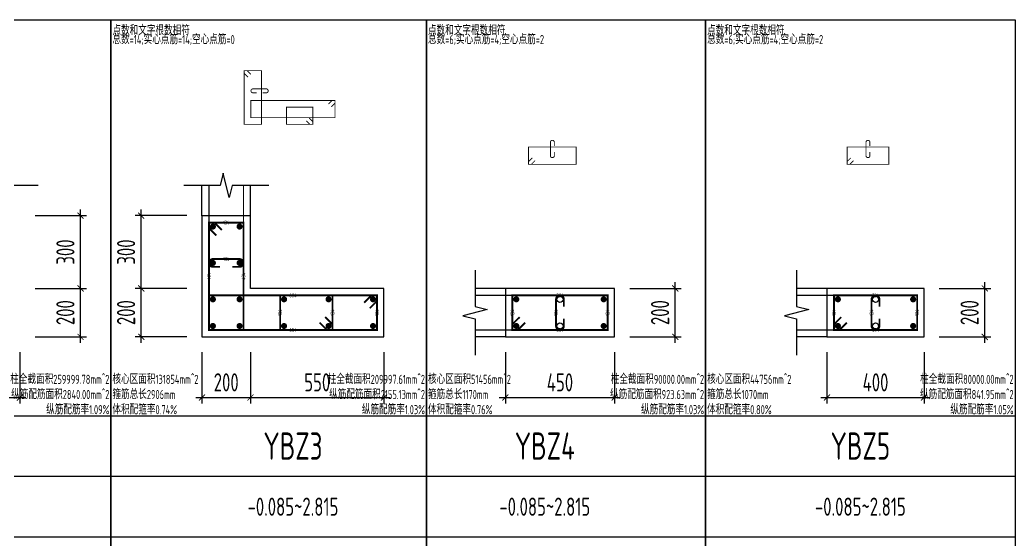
# Model space of a CAD drawing. Extents: x -668857 to 154266, y -275694 to 291306.
# Drawn here: x -340085 to -323685, y 111219 to 119800 of the extents above; entities that cross this region are included whole.
import ezdxf
from ezdxf.enums import TextEntityAlignment as Align

# ---------------------------------------------------------------- set-up
doc = ezdxf.new("R2010")
doc.units = 0
doc.header["$LTSCALE"] = 1000
doc.layers.get('0').update_dxf_attribs({"linetype": 'CONTINUOUS'})
doc.layers.get('DEFPOINTS').update_dxf_attribs({"linetype": 'CONTINUOUS'})
for name, color, linetype in [('COLU_DE_DIM', 3, 'CONTINUOUS'), ('COLU_DE_TH', 7, 'CONTINUOUS'), ('LINK', 6, 'CONTINUOUS'), ('LINK-INDEX', 6, 'CONTINUOUS'), ('REIN', 6, 'CONTINUOUS'), ('TAB', 7, 'CONTINUOUS'), ('TAB_TEXT', 7, 'CONTINUOUS'), ('THIN', 7, 'CONTINUOUS'), ('箍筋长度', 3, 'CONTINUOUS'), ('配箍校核', 34, 'CONTINUOUS')]:
    doc.layers.add(name, color=color, linetype=linetype)
doc.styles.add('BW_Rein', font='Tssdeng.shx', dxfattribs={"width": 0.7, "bigfont": 'hztxt.shx'})
doc.styles.add('TSSD_DIMENSION', font='Tssdeng.shx', dxfattribs={"width": 0.7, "bigfont": 'tssdchn.shx'})
doc.styles.add('TSSD_REIN', font='tssdeng.shx', dxfattribs={"width": 0.7, "height": 300, "bigfont": 'tssdchn.shx'})
doc.dimstyles.new('TSSD_25_100', dxfattribs={"dimtxt": 300, "dimasz": 100, "dimexe": 100, "dimexo": 250, "dimgap": 100, "dimtad": 1, "dimdec": 0, "dimlfac": 0.25, "dimzin": 0, "dimdsep": 46, "dimtxsty": 'TSSD_DIMENSION', "dimblk": 'ARCHTICK', "dimcen": 0, "dimdle": 100, "dimclrt": 7, "dimadec": 0, "dimazin": 0, "dimtfac": 1, "dimtdec": 0, "dimtix": 1, "dimtmove": 2, "dimatfit": 3, "dimldrblk": 'ARCHTICK', "dimfxl": 0, "dimtolj": 1, "dimtzin": 0, "dimarcsym": 0})

# ---------------------------------------------------------------- blocks, each defined once
blk = doc.blocks.new('_ArchTick')
at = {"color": 0, "linetype": 'ByBlock', "const_width": 0.15}
blk.add_lwpolyline([(-0.5, -0.5), (0.5, 0.5)], dxfattribs=at)
blk = doc.blocks.new('*D1224')
at = {"layer": 'COLU_DE_DIM', "color": 0, "lineweight": -2}
for p, q in [((-332085, 114321), (-332085, 113471)), ((-330285, 114321), (-330285, 113471)), ((-332185, 113571), (-330185, 113571))]:
    blk.add_line(p, q, dxfattribs=at)
at = {"layer": 'DEFPOINTS', "color": 0}
for p in [(-332085, 114571), (-330285, 114571), (-330285, 113571)]:
    blk.add_point(p, dxfattribs=at)
at = {"layer": 'COLU_DE_DIM', "color": 0, "lineweight": -2, "xscale": 100, "yscale": 100, "zscale": 100, "rotation": 180}
blk.add_blockref('_ArchTick', (-332085, 113571), dxfattribs=at)
at = {"layer": 'COLU_DE_DIM', "color": 0, "lineweight": -2, "xscale": 100, "yscale": 100, "zscale": 100}
blk.add_blockref('_ArchTick', (-330285, 113571), dxfattribs=at)
at = {"layer": 'COLU_DE_DIM', "color": 7, "insert": (-331185, 113821), "char_height": 300, "attachment_point": 5, "style": 'TSSD_DIMENSION'}
blk.add_mtext('\\A1;450', dxfattribs=at)
blk = doc.blocks.new('*D1225')
at = {"layer": 'COLU_DE_DIM', "color": 0, "lineweight": -2}
for p, q in [((-329285, 114471), (-329285, 115471)), ((-330035, 115371), (-329185, 115371)), ((-330035, 114571), (-329185, 114571))]:
    blk.add_line(p, q, dxfattribs=at)
at = {"layer": 'DEFPOINTS', "color": 0}
for p in [(-330285, 115371), (-329285, 115371), (-330285, 114571)]:
    blk.add_point(p, dxfattribs=at)
at = {"layer": 'COLU_DE_DIM', "color": 0, "lineweight": -2, "xscale": 100, "yscale": 100, "zscale": 100}
for p, rotation in [((-329285, 115371), 90), ((-329285, 114571), 270)]:
    blk.add_blockref('_ArchTick', p, dxfattribs=dict(at, rotation=rotation))
at = {"layer": 'COLU_DE_DIM', "color": 7, "insert": (-329535, 114971), "char_height": 300, "attachment_point": 5, "rotation": 90, "style": 'TSSD_DIMENSION'}
blk.add_mtext('\\A1;200', dxfattribs=at)
blk = doc.blocks.new('*D1226')
at = {"layer": 'COLU_DE_DIM', "color": 0, "lineweight": -2}
for p, q in [((-326785, 114321), (-326785, 113471)), ((-325185, 114321), (-325185, 113471)), ((-326885, 113571), (-325085, 113571))]:
    blk.add_line(p, q, dxfattribs=at)
at = {"layer": 'DEFPOINTS', "color": 0}
for p in [(-326785, 114571), (-325185, 114571), (-325185, 113571)]:
    blk.add_point(p, dxfattribs=at)
at = {"layer": 'COLU_DE_DIM', "color": 0, "lineweight": -2, "xscale": 100, "yscale": 100, "zscale": 100, "rotation": 180}
blk.add_blockref('_ArchTick', (-326785, 113571), dxfattribs=at)
at = {"layer": 'COLU_DE_DIM', "color": 0, "lineweight": -2, "xscale": 100, "yscale": 100, "zscale": 100}
blk.add_blockref('_ArchTick', (-325185, 113571), dxfattribs=at)
at = {"layer": 'COLU_DE_DIM', "color": 7, "insert": (-325985, 113821), "char_height": 300, "attachment_point": 5, "style": 'TSSD_DIMENSION'}
blk.add_mtext('\\A1;400', dxfattribs=at)
blk = doc.blocks.new('*D1227')
at = {"layer": 'COLU_DE_DIM', "color": 0, "lineweight": -2}
for p, q in [((-324185, 114471), (-324185, 115471)), ((-324935, 115371), (-324085, 115371)), ((-324935, 114571), (-324085, 114571))]:
    blk.add_line(p, q, dxfattribs=at)
at = {"layer": 'DEFPOINTS', "color": 0}
for p in [(-325185, 115371), (-324185, 115371), (-325185, 114571)]:
    blk.add_point(p, dxfattribs=at)
at = {"layer": 'COLU_DE_DIM', "color": 0, "lineweight": -2, "xscale": 100, "yscale": 100, "zscale": 100}
for p, rotation in [((-324185, 115371), 90), ((-324185, 114571), 270)]:
    blk.add_blockref('_ArchTick', p, dxfattribs=dict(at, rotation=rotation))
at = {"layer": 'COLU_DE_DIM', "color": 7, "insert": (-324435, 114971), "char_height": 300, "attachment_point": 5, "rotation": 90, "style": 'TSSD_DIMENSION'}
blk.add_mtext('\\A1;200', dxfattribs=at)
blk = doc.blocks.new('*D1229')
at = {"layer": 'COLU_DE_DIM', "color": 0, "lineweight": -2}
for p, q in [((-340885, 114321), (-340885, 113471)), ((-340085, 114321), (-340085, 113471)), ((-340985, 113571), (-339985, 113571))]:
    blk.add_line(p, q, dxfattribs=at)
at = {"layer": 'DEFPOINTS', "color": 0}
for p in [(-340885, 114571), (-340085, 114571), (-340085, 113571)]:
    blk.add_point(p, dxfattribs=at)
at = {"layer": 'COLU_DE_DIM', "color": 0, "lineweight": -2, "xscale": 100, "yscale": 100, "zscale": 100, "rotation": 180}
blk.add_blockref('_ArchTick', (-340885, 113571), dxfattribs=at)
at = {"layer": 'COLU_DE_DIM', "color": 0, "lineweight": -2, "xscale": 100, "yscale": 100, "zscale": 100}
blk.add_blockref('_ArchTick', (-340085, 113571), dxfattribs=at)
at = {"layer": 'COLU_DE_DIM', "color": 7, "insert": (-340485, 113821), "char_height": 300, "attachment_point": 5, "style": 'TSSD_DIMENSION'}
blk.add_mtext('\\A1;200', dxfattribs=at)
blk = doc.blocks.new('*D1230')
at = {"layer": 'COLU_DE_DIM', "color": 0, "lineweight": -2}
for p, q in [((-339085, 114471), (-339085, 115471)), ((-339835, 115371), (-338985, 115371)), ((-339835, 114571), (-338985, 114571))]:
    blk.add_line(p, q, dxfattribs=at)
at = {"layer": 'DEFPOINTS', "color": 0}
for p in [(-340085, 115371), (-339085, 115371), (-340085, 114571)]:
    blk.add_point(p, dxfattribs=at)
at = {"layer": 'COLU_DE_DIM', "color": 0, "lineweight": -2, "xscale": 100, "yscale": 100, "zscale": 100}
for p, rotation in [((-339085, 115371), 90), ((-339085, 114571), 270)]:
    blk.add_blockref('_ArchTick', p, dxfattribs=dict(at, rotation=rotation))
at = {"layer": 'COLU_DE_DIM', "color": 7, "insert": (-339335, 114971), "char_height": 300, "attachment_point": 5, "rotation": 90, "style": 'TSSD_DIMENSION'}
blk.add_mtext('\\A1;200', dxfattribs=at)
blk = doc.blocks.new('*D1231')
at = {"layer": 'COLU_DE_DIM', "color": 0, "lineweight": -2}
for p, q in [((-339085, 115271), (-339085, 116671)), ((-339835, 116571), (-338985, 116571)), ((-339835, 115371), (-338985, 115371))]:
    blk.add_line(p, q, dxfattribs=at)
at = {"layer": 'DEFPOINTS', "color": 0}
for p in [(-340085, 116571), (-339085, 116571), (-340085, 115371)]:
    blk.add_point(p, dxfattribs=at)
at = {"layer": 'COLU_DE_DIM', "color": 0, "lineweight": -2, "xscale": 100, "yscale": 100, "zscale": 100}
for p, rotation in [((-339085, 116571), 90), ((-339085, 115371), 270)]:
    blk.add_blockref('_ArchTick', p, dxfattribs=dict(at, rotation=rotation))
at = {"layer": 'COLU_DE_DIM', "color": 7, "insert": (-339335, 115971), "char_height": 300, "attachment_point": 5, "rotation": 90, "style": 'TSSD_DIMENSION'}
blk.add_mtext('\\A1;300', dxfattribs=at)
blk = doc.blocks.new('*D1232')
at = {"layer": 'COLU_DE_DIM', "color": 0, "lineweight": -2}
for p, q in [((-337085, 114321), (-337085, 113471)), ((-336285, 114321), (-336285, 113471)), ((-337185, 113571), (-336185, 113571))]:
    blk.add_line(p, q, dxfattribs=at)
at = {"layer": 'DEFPOINTS', "color": 0}
for p in [(-337085, 114571), (-336285, 114571), (-336285, 113571)]:
    blk.add_point(p, dxfattribs=at)
at = {"layer": 'COLU_DE_DIM', "color": 0, "lineweight": -2, "xscale": 100, "yscale": 100, "zscale": 100, "rotation": 180}
blk.add_blockref('_ArchTick', (-337085, 113571), dxfattribs=at)
at = {"layer": 'COLU_DE_DIM', "color": 0, "lineweight": -2, "xscale": 100, "yscale": 100, "zscale": 100}
blk.add_blockref('_ArchTick', (-336285, 113571), dxfattribs=at)
at = {"layer": 'COLU_DE_DIM', "color": 7, "insert": (-336685, 113821), "char_height": 300, "attachment_point": 5, "style": 'TSSD_DIMENSION'}
blk.add_mtext('\\A1;200', dxfattribs=at)
blk = doc.blocks.new('*D1233')
at = {"layer": 'COLU_DE_DIM', "color": 0, "lineweight": -2}
for p, q in [((-336285, 114321), (-336285, 113471)), ((-334085, 114321), (-334085, 113471)), ((-336385, 113571), (-333985, 113571))]:
    blk.add_line(p, q, dxfattribs=at)
at = {"layer": 'DEFPOINTS', "color": 0}
for p in [(-336285, 114571), (-334085, 114571), (-334085, 113571)]:
    blk.add_point(p, dxfattribs=at)
at = {"layer": 'COLU_DE_DIM', "color": 0, "lineweight": -2, "xscale": 100, "yscale": 100, "zscale": 100, "rotation": 180}
blk.add_blockref('_ArchTick', (-336285, 113571), dxfattribs=at)
at = {"layer": 'COLU_DE_DIM', "color": 0, "lineweight": -2, "xscale": 100, "yscale": 100, "zscale": 100}
blk.add_blockref('_ArchTick', (-334085, 113571), dxfattribs=at)
at = {"layer": 'COLU_DE_DIM', "color": 7, "insert": (-335185, 113821), "char_height": 300, "attachment_point": 5, "style": 'TSSD_DIMENSION'}
blk.add_mtext('\\A1;550', dxfattribs=at)
blk = doc.blocks.new('*D1234')
at = {"layer": 'COLU_DE_DIM', "color": 0, "lineweight": -2}
for p, q in [((-338085, 114471), (-338085, 115471)), ((-337335, 115371), (-338185, 115371)), ((-337335, 114571), (-338185, 114571))]:
    blk.add_line(p, q, dxfattribs=at)
at = {"layer": 'DEFPOINTS', "color": 0}
for p in [(-338085, 115371), (-337085, 115371), (-337085, 114571)]:
    blk.add_point(p, dxfattribs=at)
at = {"layer": 'COLU_DE_DIM', "color": 0, "lineweight": -2, "xscale": 100, "yscale": 100, "zscale": 100}
for p, rotation in [((-338085, 115371), 90), ((-338085, 114571), 270)]:
    blk.add_blockref('_ArchTick', p, dxfattribs=dict(at, rotation=rotation))
at = {"layer": 'COLU_DE_DIM', "color": 7, "insert": (-338335, 114971), "char_height": 300, "attachment_point": 5, "rotation": 90, "style": 'TSSD_DIMENSION'}
blk.add_mtext('\\A1;200', dxfattribs=at)
blk = doc.blocks.new('*D1235')
at = {"layer": 'COLU_DE_DIM', "color": 0, "lineweight": -2}
for p, q in [((-338085, 115271), (-338085, 116671)), ((-337335, 116571), (-338185, 116571)), ((-337335, 115371), (-338185, 115371))]:
    blk.add_line(p, q, dxfattribs=at)
at = {"layer": 'DEFPOINTS', "color": 0}
for p in [(-338085, 116571), (-337085, 116571), (-337085, 115371)]:
    blk.add_point(p, dxfattribs=at)
at = {"layer": 'COLU_DE_DIM', "color": 0, "lineweight": -2, "xscale": 100, "yscale": 100, "zscale": 100}
for p, rotation in [((-338085, 116571), 90), ((-338085, 115371), 270)]:
    blk.add_blockref('_ArchTick', p, dxfattribs=dict(at, rotation=rotation))
at = {"layer": 'COLU_DE_DIM', "color": 7, "insert": (-338335, 115971), "char_height": 300, "attachment_point": 5, "rotation": 90, "style": 'TSSD_DIMENSION'}
blk.add_mtext('\\A1;300', dxfattribs=at)

msp = doc.modelspace()

# ---------------------------------------------------------------- linework, layer by layer
at = {"layer": 'COLU_DE_TH'}
for points in [[(-336284.72, 116570.53), (-337084.72, 116570.53), (-337084.72, 114570.53), (-334084.77, 114570.53), (-334084.77, 115370.53), (-336284.72, 115370.53), (-336284.72, 116570.53)], [(-332084.81, 115370.53), (-332084.81, 114570.53), (-330284.81, 114570.53), (-330284.81, 115370.53), (-332084.81, 115370.53)], [(-326784.81, 115370.53), (-326784.81, 114570.53), (-325184.81, 114570.53), (-325184.81, 115370.53), (-326784.81, 115370.53)]]:
    msp.add_lwpolyline(points, close=True, dxfattribs=at)
at = {"layer": 'LINK', "const_width": 30}
for points in [[(-336849.72, 116243.6), (-336969.72, 116363.6), (-336969.72, 116455.53), (-336399.72, 116455.53), (-336399.72, 114685.53), (-336969.72, 114685.53), (-336969.72, 116455.53), (-336877.79, 116455.53), (-336757.79, 116335.53)], [(-334411.69, 115135.53), (-334291.69, 115255.53), (-334199.77, 115255.53), (-334199.77, 114685.53), (-336969.72, 114685.53), (-336969.72, 115255.53), (-334199.77, 115255.53), (-334199.77, 115163.6), (-334319.77, 115043.6)], [(-335053.08, 114897.45), (-334933.08, 114777.45), (-334933.08, 114685.53), (-335796.4, 114685.53), (-335796.4, 115255.53), (-334933.08, 115255.53), (-334933.08, 114685.53), (-335025.01, 114685.53), (-335145.01, 114805.53)], [(-331757.89, 114805.53), (-331877.89, 114685.53), (-331969.81, 114685.53), (-331969.81, 115255.53), (-330399.81, 115255.53), (-330399.81, 114685.53), (-331969.81, 114685.53), (-331969.81, 114777.45), (-331849.81, 114897.45)], [(-326457.89, 114805.53), (-326577.89, 114685.53), (-326669.81, 114685.53), (-326669.81, 115255.53), (-325299.81, 115255.53), (-325299.81, 114685.53), (-326669.81, 114685.53), (-326669.81, 114777.45), (-326549.81, 114897.45)]]:
    msp.add_lwpolyline(points, dxfattribs=at)
for points in [[(-336584.72, 115725.53), (-336464.72, 115725.53, 1), (-336464.72, 115855.53), (-336904.72, 115855.53, 1), (-336904.72, 115725.53), (-336784.72, 115725.53)], [(-331119.81, 115070.53), (-331119.81, 115190.53, 1), (-331249.81, 115190.53), (-331249.81, 114750.53, 1), (-331119.81, 114750.53), (-331119.81, 114870.53)], [(-325919.81, 115070.53), (-325919.81, 115190.53, 1), (-326049.81, 115190.53), (-326049.81, 114750.53, 1), (-325919.81, 114750.53), (-325919.81, 114870.53)]]:
    msp.add_lwpolyline(points, format="xyb", dxfattribs=at)
at = {"layer": 'LINK-INDEX', "const_width": 15}
for points in [[(-336327.23, 118856.08), (-336387.23, 118916.08), (-336387.23, 118962.04), (-336102.23, 118962.04), (-336102.23, 118077.04), (-336387.23, 118077.04), (-336387.23, 118962.04), (-336341.27, 118962.04), (-336281.27, 118902.04)], [(-334998.22, 118412.04), (-334938.22, 118472.04), (-334892.25, 118472.04), (-334892.25, 118187.04), (-336277.23, 118187.04), (-336277.23, 118472.04), (-334892.25, 118472.04), (-334892.25, 118426.08), (-334952.25, 118366.08)], [(-335318.91, 118183.01), (-335258.91, 118123.01), (-335258.91, 118077.04), (-335690.57, 118077.04), (-335690.57, 118362.04), (-335258.91, 118362.04), (-335258.91, 118077.04), (-335304.88, 118077.04), (-335364.88, 118137.04)], [(-331596.35, 117478.03), (-331656.35, 117418.03), (-331702.31, 117418.03), (-331702.31, 117703.03), (-330917.31, 117703.03), (-330917.31, 117418.03), (-331702.31, 117418.03), (-331702.31, 117463.99), (-331642.31, 117523.99)], [(-326346.35, 117478.03), (-326406.35, 117418.03), (-326452.31, 117418.03), (-326452.31, 117703.03), (-325767.31, 117703.03), (-325767.31, 117418.03), (-326452.31, 117418.03), (-326452.31, 117463.99), (-326392.31, 117523.99)]]:
    msp.add_lwpolyline(points, dxfattribs=at)
for points in [[(-336084.73, 118597.04), (-336024.73, 118597.04, 1), (-336024.73, 118662.04), (-336244.73, 118662.04, 1), (-336244.73, 118597.04), (-336184.73, 118597.04)], [(-331277.31, 117720.53), (-331277.31, 117780.53, 1), (-331342.31, 117780.53), (-331342.31, 117560.53, 1), (-331277.31, 117560.53), (-331277.31, 117620.53)], [(-326077.31, 117720.53), (-326077.31, 117780.53, 1), (-326142.31, 117780.53), (-326142.31, 117560.53, 1), (-326077.31, 117560.53), (-326077.31, 117620.53)]]:
    msp.add_lwpolyline(points, format="xyb", dxfattribs=at)
at = {"layer": 'LINK-INDEX', "color": 1, "const_width": 20}
for points in [[(-336969.72, 116355.53), (-336969.72, 117070.53)], [(-336399.72, 116355.53), (-336399.72, 117070.53)], [(-331869.81, 115255.53), (-332584.81, 115255.53)], [(-326569.81, 115255.53), (-327284.81, 115255.53)], [(-331869.81, 114685.53), (-332584.81, 114685.53)], [(-326569.81, 114685.53), (-327284.81, 114685.53)]]:
    msp.add_lwpolyline(points, dxfattribs=at)
at = {"layer": 'REIN', "const_width": 50}
for points in [[(-336929.72, 116390.53, 1), (-336879.72, 116390.53, 1), (-336929.72, 116390.53)], [(-336489.72, 116390.53, 1), (-336439.72, 116390.53, 1), (-336489.72, 116390.53)], [(-336929.72, 115790.53, 1), (-336879.72, 115790.53, 1), (-336929.72, 115790.53)], [(-336489.72, 115790.53, 1), (-336439.72, 115790.53, 1), (-336489.72, 115790.53)], [(-336929.72, 115190.53, 1), (-336879.72, 115190.53, 1), (-336929.72, 115190.53)], [(-336489.72, 115190.53, 1), (-336439.72, 115190.53, 1), (-336489.72, 115190.53)], [(-335756.4, 115190.53, 1), (-335706.4, 115190.53, 1), (-335756.4, 115190.53)], [(-335023.08, 115190.53, 1), (-334973.08, 115190.53, 1), (-335023.08, 115190.53)], [(-334289.77, 115190.53, 1), (-334239.77, 115190.53, 1), (-334289.77, 115190.53)], [(-331929.81, 115190.53, 1), (-331879.81, 115190.53, 1), (-331929.81, 115190.53)], [(-330489.81, 115190.53, 1), (-330439.81, 115190.53, 1), (-330489.81, 115190.53)], [(-326629.81, 115190.53, 1), (-326579.81, 115190.53, 1), (-326629.81, 115190.53)], [(-325389.81, 115190.53, 1), (-325339.81, 115190.53, 1), (-325389.81, 115190.53)], [(-336929.72, 114750.53, 1), (-336879.72, 114750.53, 1), (-336929.72, 114750.53)], [(-336489.72, 114750.53, 1), (-336439.72, 114750.53, 1), (-336489.72, 114750.53)], [(-335756.4, 114750.53, 1), (-335706.4, 114750.53, 1), (-335756.4, 114750.53)], [(-335023.08, 114750.53, 1), (-334973.08, 114750.53, 1), (-335023.08, 114750.53)], [(-334289.77, 114750.53, 1), (-334239.77, 114750.53, 1), (-334289.77, 114750.53)], [(-331929.81, 114750.53, 1), (-331879.81, 114750.53, 1), (-331929.81, 114750.53)], [(-330489.81, 114750.53, 1), (-330439.81, 114750.53, 1), (-330489.81, 114750.53)], [(-326629.81, 114750.53, 1), (-326579.81, 114750.53, 1), (-326629.81, 114750.53)], [(-325389.81, 114750.53, 1), (-325339.81, 114750.53, 1), (-325389.81, 114750.53)]]:
    msp.add_lwpolyline(points, format="xyb", close=True, dxfattribs=at)
at = {"layer": 'REIN'}
for centre in [(-331184.81, 115190.53), (-325984.81, 115190.53), (-331184.81, 114750.53), (-325984.81, 114750.53)]:
    msp.add_circle(centre, 50, dxfattribs=at)
at = {"layer": 'TAB'}
for points in [[(-345584.71, 119800.08), (-338584.72, 119800.08), (-338584.72, 109270.53), (-345584.71, 109270.53), (-345584.71, 119800.08), (-345584.71, 113270.53), (-338584.72, 113270.53), (-338584.72, 112270.53), (-345584.71, 112270.53), (-345584.71, 111270.53), (-338584.72, 111270.53), (-338584.72, 110270.53), (-345584.71, 110270.53)], [(-338584.72, 119800.08), (-333384.77, 119800.08), (-333384.77, 109270.53), (-338584.72, 109270.53), (-338584.72, 119800.08), (-338584.72, 113270.53), (-333384.77, 113270.53), (-333384.77, 112270.53), (-338584.72, 112270.53), (-338584.72, 111270.53), (-333384.77, 111270.53), (-333384.77, 110270.53), (-338584.72, 110270.53)], [(-333384.77, 119800.08), (-328784.81, 119800.08), (-328784.81, 109270.53), (-333384.77, 109270.53), (-333384.77, 119800.08), (-333384.77, 113270.53), (-328784.81, 113270.53), (-328784.81, 112270.53), (-333384.77, 112270.53), (-333384.77, 111270.53), (-328784.81, 111270.53), (-328784.81, 110270.53), (-333384.77, 110270.53)], [(-328784.81, 119800.08), (-323684.81, 119800.08), (-323684.81, 109270.53), (-328784.81, 109270.53), (-328784.81, 119800.08), (-328784.81, 113270.53), (-323684.81, 113270.53), (-323684.81, 112270.53), (-328784.81, 112270.53), (-328784.81, 111270.53), (-323684.81, 111270.53), (-323684.81, 110270.53), (-328784.81, 110270.53)]]:
    msp.add_lwpolyline(points, dxfattribs=at)
at = {"layer": 'THIN'}
for p, q in [((-337084.72, 116570.53), (-337084.72, 117070.53)), ((-336284.72, 116570.53), (-336284.72, 117070.53)), ((-332084.81, 115370.53), (-332584.81, 115370.53)), ((-326784.81, 115370.53), (-327284.81, 115370.53)), ((-332084.81, 114570.53), (-332584.81, 114570.53)), ((-326784.81, 114570.53), (-327284.81, 114570.53))]:
    msp.add_line(p, q, dxfattribs=at)
for points in [[(-339784.72, 117070.53), (-340384.72, 117070.53), (-340434.72, 116870.53), (-340534.72, 117270.53), (-340584.72, 117070.53), (-341184.72, 117070.53)], [(-335984.72, 117070.53), (-336584.72, 117070.53), (-336634.72, 116870.53), (-336734.72, 117270.53), (-336784.72, 117070.53), (-337384.72, 117070.53)], [(-332584.81, 115670.53), (-332584.81, 115070.53), (-332384.81, 115020.53), (-332784.81, 114920.53), (-332584.81, 114870.53), (-332584.81, 114270.53)], [(-327284.81, 115670.53), (-327284.81, 115070.53), (-327084.81, 115020.53), (-327484.81, 114920.53), (-327284.81, 114870.53), (-327284.81, 114270.53)]]:
    msp.add_lwpolyline(points, dxfattribs=at)

# ---------------------------------------------------------------- texts
at = {"layer": 'TAB_TEXT', "style": 'TSSD_REIN', "width": 0.7}
for s, height, p in [('YBZ3', 450, (-335584.74, 112770.53)), ('YBZ4', 450, (-331434.81, 112770.53)), ('YBZ5', 450, (-326234.81, 112770.53)), ('-0.085~2.815', 300, (-335584.74, 111770.53)), ('-0.085~2.815', 300, (-331434.81, 111770.53)), ('-0.085~2.815', 300, (-326234.81, 111770.53))]:
    msp.add_text(s, height=height, dxfattribs=at).set_placement(p, align=Align.MIDDLE)
at = {"layer": '箍筋长度', "style": 'BW_Rein', "width": 0.7}
for s, rotation, p in [('134', 360, (-336684.72, 116455.53)), ('434', 90, (-336969.72, 115570.53)), ('434', 90, (-336399.72, 115570.53)), ('384', 0.000031, (-331184.81, 115255.53)), ('134', 90, (-335796.4, 114970.53)), ('134', 90, (-334933.08, 114970.53)), ('134', 90, (-334199.77, 114970.53)), ('134', 90.000031, (-331969.81, 114970.53)), ('134', 90.000031, (-331249.81, 114970.53)), ('134', 90.000031, (-330399.81, 114970.53)), ('134', 90, (-326669.81, 114970.53)), ('134', 90, (-326049.81, 114970.53)), ('134', 90, (-325299.81, 114970.53)), ('384', 0.000031, (-331184.81, 114685.53)), ('334', 360, (-325984.81, 114685.53))]:
    msp.add_text(s, height=65, rotation=rotation, dxfattribs=at).set_placement(p, align=Align.MIDDLE_CENTER)
for s, p in [('134', (-336684.72, 115855.53)), ('684', (-335584.74, 115255.53)), ('334', (-325984.81, 115255.53)), ('684', (-335584.74, 114685.53))]:
    msp.add_text(s, height=65, dxfattribs=at).set_placement(p, align=Align.MIDDLE_CENTER)
at = {"layer": '配箍校核', "style": 'BW_Rein', "width": 0.7}
for s, p in [('点数和文字根数相符', (-338559.72, 119550.08)), ('总数=14;实心点筋=14;空心点筋=0', (-338559.72, 119400.08)), ('点数和文字根数相符', (-333359.77, 119550.08)), ('总数=6;实心点筋=4;空心点筋=2', (-333359.77, 119400.08)), ('点数和文字根数相符', (-328759.81, 119550.08)), ('总数=6;实心点筋=4;空心点筋=2', (-328759.81, 119400.08)), ('核心区面积131854mm^ 2', (-338559.72, 113795.53)), ('核心区面积51456mm^ 2', (-333359.77, 113795.53)), ('核心区面积44756mm^ 2', (-328759.81, 113795.53)), ('箍筋总长2906mm', (-338559.72, 113545.53)), ('箍筋总长1170mm', (-333359.77, 113545.53)), ('箍筋总长1070mm', (-328759.81, 113545.53)), ('体积配箍率0.74%', (-338559.72, 113295.53)), ('体积配箍率0.76%', (-333359.77, 113295.53)), ('体积配箍率0.80%', (-328759.81, 113295.53))]:
    msp.add_text(s, height=150, dxfattribs=at).set_placement(p)
for s, p in [('柱全截面积259999.78mm^ 2', (-338609.72, 113795.53)), ('柱全截面积209997.61mm^ 2', (-333409.77, 113795.53)), ('柱全截面积90000.00mm^ 2', (-328809.81, 113795.53)), ('柱全截面积80000.00mm^ 2', (-323709.81, 113795.53)), ('纵筋配筋面积2840.00mm^ 2', (-338609.72, 113545.53)), ('纵筋配筋面积2155.13mm^ 2', (-333409.77, 113545.53)), ('纵筋配筋面积923.63mm^ 2', (-328809.81, 113545.53)), ('纵筋配筋面积841.95mm^ 2', (-323709.81, 113545.53)), ('纵筋配筋率1.09%', (-338609.72, 113295.53)), ('纵筋配筋率1.03%', (-333409.77, 113295.53)), ('纵筋配筋率1.03%', (-328809.81, 113295.53)), ('纵筋配筋率1.05%', (-323709.81, 113295.53))]:
    msp.add_text(s, height=150, dxfattribs=at).set_placement(p, align=Align.RIGHT)

# ---------------------------------------------------------------- dimensions: what is measured, and where the dimension line sits
at = {"layer": 'COLU_DE_DIM'}
for base, p1, p2, picture, middle in [((-339084.72, 116570.53), (-340084.72, 115370.53), (-340084.72, 116570.53), '*D1231', (-339334.72, 115970.53)), ((-338084.72, 116570.53), (-337084.72, 115370.53), (-337084.72, 116570.53), '*D1235', (-338334.72, 115970.53)), ((-339084.72, 115370.53), (-340084.72, 114570.53), (-340084.72, 115370.53), '*D1230', (-339334.72, 114970.53)), ((-338084.72, 115370.53), (-337084.72, 114570.53), (-337084.72, 115370.53), '*D1234', (-338334.72, 114970.53)), ((-329284.81, 115370.53), (-330284.81, 114570.53), (-330284.81, 115370.53), '*D1225', (-329534.81, 114970.53)), ((-324184.81, 115370.53), (-325184.81, 114570.53), (-325184.81, 115370.53), '*D1227', (-324434.81, 114970.53))]:
    dim = msp.add_linear_dim(base=base, p1=p1, p2=p2, angle=90, dimstyle='TSSD_25_100', dxfattribs=at)
    dim.commit()
    dim.dimension.update_dxf_attribs({"geometry": picture, "text_midpoint": middle})
for base, p1, p2, picture, middle in [((-340084.72, 113570.53), (-340884.72, 114570.53), (-340084.72, 114570.53), '*D1229', (-340484.72, 113820.53)), ((-336284.72, 113570.53), (-337084.72, 114570.53), (-336284.72, 114570.53), '*D1232', (-336684.72, 113820.53)), ((-334084.77, 113570.53), (-336284.72, 114570.53), (-334084.77, 114570.53), '*D1233', (-335184.74, 113820.53)), ((-330284.81, 113570.53), (-332084.81, 114570.53), (-330284.81, 114570.53), '*D1224', (-331184.81, 113820.53)), ((-325184.81, 113570.53), (-326784.81, 114570.53), (-325184.81, 114570.53), '*D1226', (-325984.81, 113820.53))]:
    dim = msp.add_linear_dim(base=base, p1=p1, p2=p2, dimstyle='TSSD_25_100', dxfattribs=at)
    dim.commit()
    dim.dimension.update_dxf_attribs({"geometry": picture, "text_midpoint": middle})

doc.saveas('drawing.dxf')
